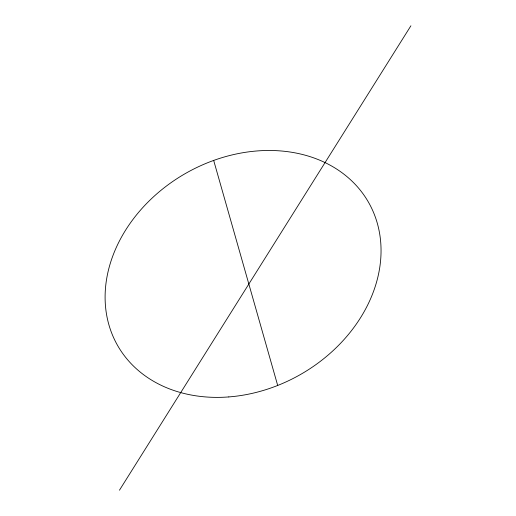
<?xml version="1.0" encoding="UTF-8"?>
<svg xmlns="http://www.w3.org/2000/svg" width="516" height="516" viewBox="0 0 516 516"><rect width="100%" height="100%" fill="white"/><g stroke="black" fill="none" stroke-linecap="round" stroke-linejoin="round"><path stroke-width="0.77" d="M119.46 490.2L410.904 25.8M213.676 160.424L277.692 385.452M228.801 396.927A144.454 115.803 -29.7 0 0 369.056 203.252A144.454 115.803 -29.7 0 0 131.361 221.609A144.454 115.803 -29.7 0 0 228.801 396.927"/></g></svg>
